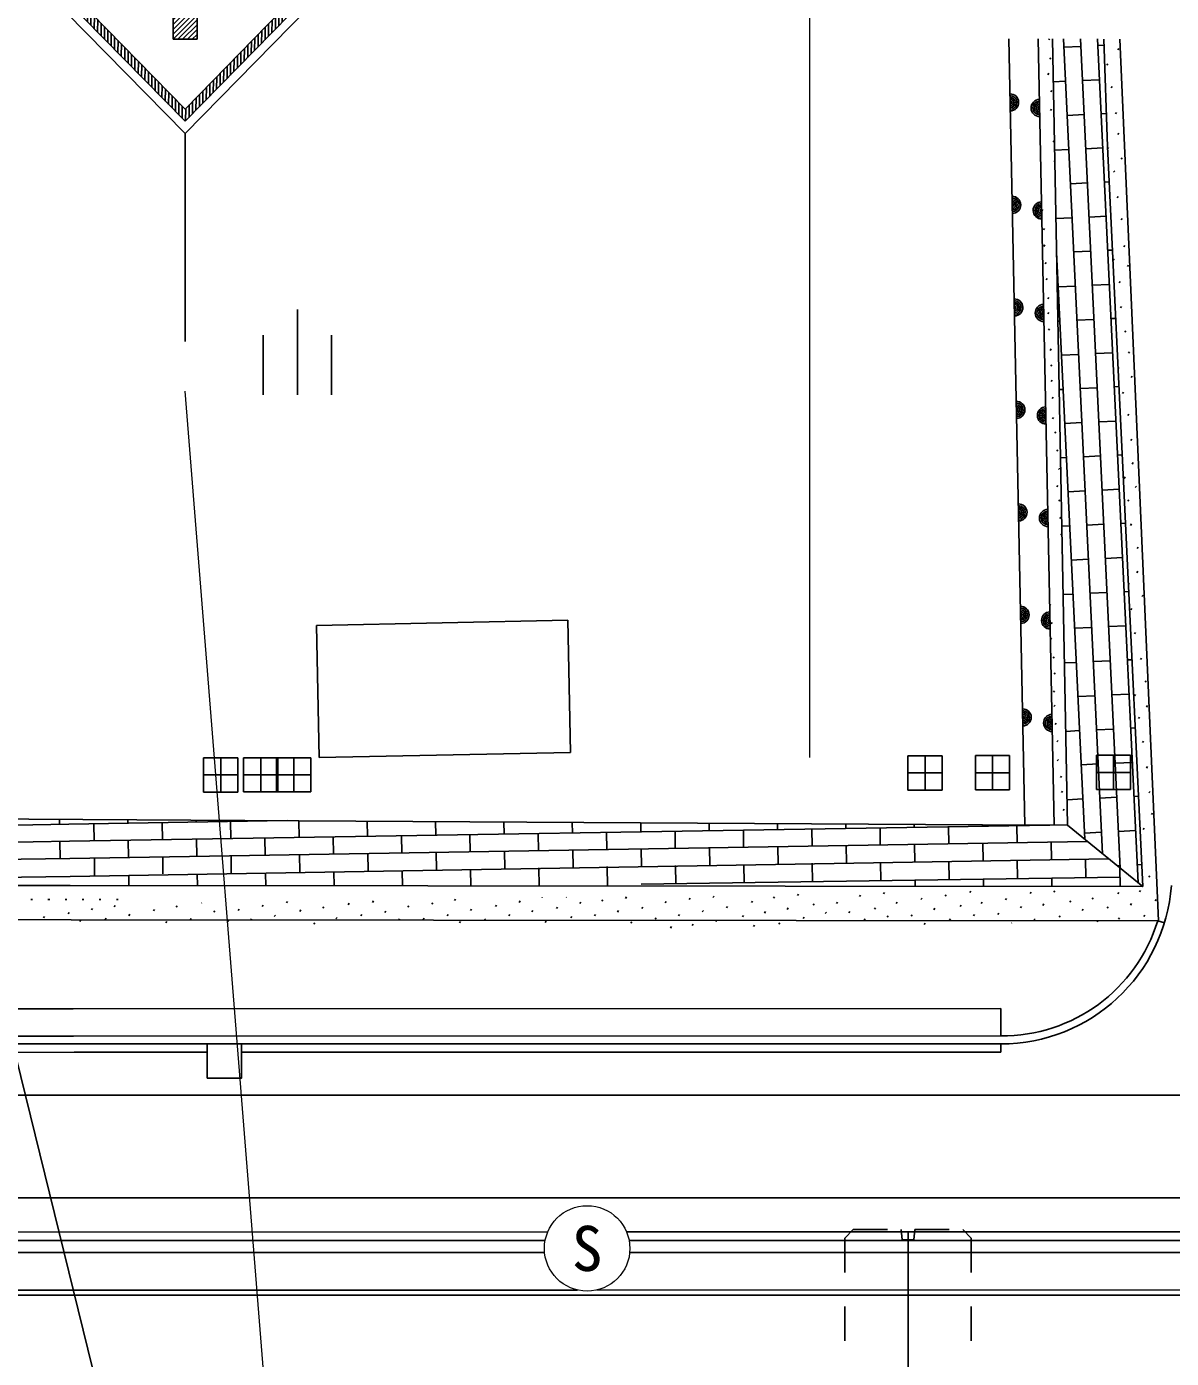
# Model space of a CAD drawing. Units: millimetres, scale not verified. Extents: x -2865935 to 4137865, y -6708483 to 4285906.
# Drawn here: x 465974 to 499468, y 300020 to 338990 of the extents above; entities that cross this region are included whole.
import ezdxf
from ezdxf.enums import TextEntityAlignment as Align

# ---------------------------------------------------------------- set-up
doc = ezdxf.new("R2010")
doc.units = ezdxf.units.MM
doc.header["$LTSCALE"] = 1000
for name, color, linetype, lineweight in [('M-BGD', 7, 'Continuous', 25), ('M-BMK-OTRS', 5, 'Continuous', 25), ('M-BMK-ROW', 30, 'Continuous', 25), ('M-STR-HTXT', 7, 'Continuous', 13), ('M-STR-STR1', 1, 'Continuous', 25), ('M-STR-STRC', 7, 'Continuous', 25)]:
    doc.layers.add(name, color=color, linetype=linetype, lineweight=lineweight)
doc.styles.add('ＭＳ ゴシック', font='')
doc.styles.get('ＭＳ ゴシック').set_extended_font_data('MS Gothic')

msp = doc.modelspace()

# ---------------------------------------------------------------- hatches: boundary and pattern name
at = {"layer": 'M-STR-STRC'}
h = msp.add_hatch(dxfattribs=at)
h.set_pattern_fill('USER', color=256, style=0, pattern_type=2)
h.set_pattern_definition([(269.4106, (470612, 344768), (199.9894, -2.0572), []), (269.4106, (470612, 335046), (199.9894, -2.0572), [])])
h.paths.add_polyline_path([(470612, 344768), (466338, 340580), (470612, 336220), (474885, 340580), (470612, 344768), (470612, 344418), (466698, 340583), (470612, 336577), (474525, 340583), (470612, 344418)])
h = msp.add_hatch(dxfattribs=at)
h.set_pattern_fill('USER', color=256, style=0, pattern_type=2)
h.set_pattern_definition([(45, (470962, 338619), (-141.421, 141.421), []), (45, (470962, 338761), (-141.421, 141.421), [])])
h.paths.add_polyline_path([(470962, 338619), (470962, 342706), (470262, 342706), (470262, 341043), (468450, 339854), (468834, 339269), (470262, 340206), (470262, 338619)])

# ---------------------------------------------------------------- linework, layer by layer
at = {"layer": 'M-BGD'}
for p, q in [((494711, 338633), (495181, 315626)), ((496041, 315621), (495571, 338631)), ((495902, 338631), (495878, 338599)), ((496428, 315619), (495989, 338631)), ((496309, 338630), (497453, 314785)), ((496321, 338389), (496820, 338413)), ((496810, 338629), (497974, 314361)), ((497310, 338629), (498495, 313937)), ((497320, 338437), (497494, 338445)), ((497595, 335478), (497488, 338628)), ((497928, 338347), (497898, 338307)), ((497960, 338628), (499095, 312822)), ((495941, 338081), (495911, 338041)), ((497609, 337905), (497579, 337865)), ((495887, 337624), (495857, 337584)), ((495969, 337124), (495939, 337084)), ((496013, 337373), (496369, 337390)), ((496868, 337414), (497368, 337438)), ((497736, 337241), (497706, 337201)), ((495957, 336576), (495927, 336536)), ((496417, 336391), (496916, 336415)), ((497415, 336439), (497562, 336446)), ((497862, 336477), (497832, 336437)), ((497579, 336151), (497573, 336142)), ((496038, 335646), (496008, 335606)), ((497927, 335877), (497897, 335837)), ((496051, 335372), (496464, 335392)), ((496964, 335416), (497463, 335440)), ((498634, 313824), (497595, 335478)), ((497633, 335457), (497603, 335417)), ((498027, 335150), (497997, 335110)), ((496057, 335076), (496031, 335041)), ((497809, 334768), (497779, 334728)), ((496512, 334393), (497012, 334417)), ((497511, 334441), (497645, 334448)), ((498147, 334376), (498146, 334374)), ((497912, 334023), (497882, 333983)), ((495709, 333639), (495679, 333599)), ((496089, 333372), (496560, 333395)), ((497060, 333419), (497559, 333443)), ((498028, 333376), (497998, 333336)), ((495759, 333083), (495729, 333043)), ((495765, 332600), (495735, 332560)), ((496608, 332396), (497108, 332420)), ((497607, 332444), (497740, 332450)), ((498104, 332589), (498074, 332549)), ((495805, 332085), (495775, 332045)), ((496108, 332386), (496932, 315209)), ((496108, 332372), (496109, 332372)), ((497790, 332200), (497760, 332160)), ((498213, 332010), (498183, 331971)), ((495834, 331617), (495804, 331577)), ((496157, 331373), (496656, 331397)), ((497156, 331421), (497655, 331445)), ((497973, 331534), (497943, 331494)), ((495885, 331065), (495855, 331025)), ((498286, 331225), (498280, 331217)), ((473898, 328213), (473898, 330713)), ((495881, 330629), (495851, 330589)), ((498010, 330800), (497980, 330760)), ((495906, 330142), (495876, 330103)), ((496147, 330371), (496205, 330374)), ((496704, 330398), (497203, 330422)), ((497703, 330446), (497836, 330452)), ((498138, 330090), (498108, 330050)), ((472898, 328213), (472898, 329963)), ((474898, 328213), (474898, 329963)), ((495949, 329557), (495919, 329517)), ((496253, 329375), (496752, 329399)), ((497251, 329423), (497751, 329447)), ((498243, 329475), (498213, 329435)), ((495974, 329098), (495944, 329058)), ((497932, 329012), (497907, 328979)), ((495982, 328644), (495952, 328604)), ((498322, 328760), (498292, 328720)), ((496006, 328147), (495976, 328107)), ((496185, 328371), (496300, 328376)), ((496800, 328400), (497299, 328424)), ((497799, 328448), (497932, 328455)), ((498072, 328296), (498042, 328256)), ((496016, 327552), (495986, 327512)), ((496348, 327378), (496848, 327401)), ((497347, 327425), (497847, 327449)), ((498224, 327650), (498194, 327610)), ((496086, 327134), (496056, 327094)), ((496143, 326605), (496113, 326565)), ((498313, 326922), (498283, 326882)), ((496223, 326370), (496396, 326379)), ((496896, 326403), (497395, 326427)), ((497895, 326451), (498028, 326457)), ((498353, 326231), (498323, 326191)), ((496200, 326072), (496170, 326032)), ((498120, 325811), (498090, 325771)), ((496150, 325565), (496120, 325525)), ((496444, 325380), (496944, 325404)), ((497443, 325428), (497943, 325452)), ((498443, 325544), (498413, 325504)), ((496204, 325141), (496174, 325101)), ((498224, 325143), (498194, 325103)), ((496236, 324638), (496206, 324598)), ((496261, 324370), (496492, 324381)), ((496992, 324405), (497491, 324429)), ((497990, 324453), (498124, 324459)), ((498301, 324436), (498271, 324396)), ((496265, 324150), (496235, 324110)), ((496265, 324150), (496265, 324150)), ((496275, 323620), (496260, 323600)), ((498496, 323759), (498466, 323719)), ((496285, 323107), (496276, 323095)), ((496540, 323382), (497039, 323406)), ((497539, 323430), (498038, 323454)), ((498233, 322707), (498209, 322676)), ((498486, 323051), (498456, 323011)), ((495910, 322541), (495900, 322528)), ((496299, 322369), (496588, 322383)), ((497087, 322407), (497587, 322431)), ((498086, 322455), (498219, 322462)), ((498638, 322357), (498608, 322317)), ((495930, 322091), (495910, 322064)), ((498310, 321962), (498280, 321923)), ((481811, 321617), (474453, 321468)), ((481889, 317752), (481811, 321617)), ((495979, 321558), (495949, 321518)), ((474453, 321468), (474531, 317603)), ((496636, 321384), (497135, 321408)), ((497635, 321432), (498134, 321456)), ((498416, 321257), (498386, 321217)), ((495965, 321097), (495935, 321057)), ((496038, 320550), (496008, 320510)), ((496338, 320369), (496684, 320386)), ((497183, 320410), (497683, 320433)), ((498182, 320457), (498315, 320464)), ((498592, 320514), (498562, 320474)), ((496065, 320077), (496035, 320037)), ((498728, 319848), (498698, 319808)), ((496046, 319558), (496016, 319518)), ((496732, 319387), (497231, 319411)), ((497731, 319435), (498230, 319459)), ((498417, 319447), (498387, 319407)), ((496063, 319138), (496033, 319098)), ((498539, 318787), (498509, 318747)), ((498767, 319120), (498737, 319080)), ((496100, 318605), (496070, 318565)), ((497279, 318412), (497778, 318436)), ((498278, 318460), (498411, 318466)), ((496151, 318105), (496121, 318065)), ((496376, 318368), (496780, 318388)), ((498657, 318081), (498627, 318041)), ((474531, 317603), (481889, 317752)), ((496161, 317548), (496131, 317508)), ((496828, 317389), (497327, 317413)), ((497826, 317437), (498326, 317461)), ((498767, 317335), (498737, 317295)), ((496255, 317059), (496225, 317019)), ((496284, 316622), (496254, 316582)), ((498374, 316462), (498507, 316468)), ((498843, 316608), (498813, 316568)), ((496331, 316087), (496301, 316047)), ((496414, 316368), (496875, 316390)), ((497375, 316414), (497874, 316438)), ((498524, 316238), (498518, 316230)), ((466939, 315646), (466937, 315795)), ((467213, 315650), (473601, 315755)), ((467947, 315162), (467939, 315662)), ((468939, 315679), (468937, 315783)), ((469947, 315195), (469939, 315695)), ((470939, 315711), (470938, 315771)), ((471947, 315228), (471938, 315728)), ((472938, 315744), (472938, 315759)), ((473946, 315261), (473938, 315753)), ((475946, 315294), (475939, 315741)), ((477946, 315327), (477939, 315729)), ((479946, 315359), (479940, 315717)), ((481945, 315392), (481940, 315705)), ((483945, 315425), (483941, 315693)), ((485945, 315458), (485941, 315682)), ((487944, 315491), (487942, 315670)), ((498914, 315976), (498884, 315936)), ((445097, 315287), (467213, 315650)), ((467224, 315150), (495912, 315622)), ((474954, 314777), (474946, 315277)), ((476954, 314810), (476946, 315310)), ((478954, 314843), (478946, 315343)), ((480954, 314876), (480945, 315376)), ((482953, 314909), (482945, 315409)), ((484953, 314942), (484945, 315442)), ((486953, 314975), (486945, 315475)), ((488953, 315007), (488944, 315507)), ((489944, 315524), (489942, 315658)), ((490952, 315040), (490944, 315540)), ((491944, 315557), (491942, 315646)), ((492952, 315073), (492944, 315573)), ((493944, 315590), (493943, 315634)), ((494952, 315106), (494943, 315606)), ((496428, 315619), (498634, 313824)), ((496923, 315391), (497423, 315415)), ((497922, 315439), (498422, 315463)), ((498676, 315533), (498646, 315493)), ((444781, 314781), (467224, 315150)), ((466955, 314646), (466947, 315146)), ((467235, 314650), (497017, 315140)), ((468955, 314679), (468947, 315179)), ((470955, 314712), (470947, 315212)), ((472955, 314745), (472946, 315244)), ((481962, 314392), (481953, 314892)), ((483961, 314425), (483953, 314925)), ((485961, 314458), (485953, 314958)), ((487961, 314491), (487953, 314991)), ((489961, 314524), (489952, 315024)), ((491960, 314557), (491952, 315057)), ((493960, 314590), (493952, 315090)), ((495960, 314623), (495952, 315123)), ((444464, 314276), (467235, 314650)), ((497629, 314641), (467247, 314123)), ((467964, 314162), (467955, 314662)), ((469963, 314195), (469955, 314695)), ((471963, 314228), (471955, 314728)), ((473963, 314261), (473955, 314761)), ((475962, 314294), (475954, 314794)), ((477962, 314327), (477954, 314827)), ((479962, 314360), (479954, 314860)), ((488970, 313969), (488961, 314508)), ((490969, 313998), (490960, 314540)), ((492969, 314028), (492960, 314573)), ((494969, 314058), (494960, 314606)), ((496969, 314087), (496960, 314630)), ((467247, 314123), (453573, 313890)), ((468969, 313856), (468964, 314153)), ((470969, 313854), (470964, 314187)), ((472969, 313852), (472963, 314221)), ((474970, 313849), (474963, 314255)), ((476970, 313847), (476963, 314289)), ((478970, 313845), (478962, 314323)), ((480971, 313843), (480962, 314376)), ((482971, 313841), (482962, 314409)), ((484970, 313910), (484961, 314442)), ((486970, 313939), (486961, 314475)), ((497881, 314436), (497970, 314440)), ((497973, 313825), (497964, 314369)), ((498470, 314464), (498603, 314471)), ((498839, 314142), (498809, 314102)), ((443658, 313883), (467252, 313858)), ((467252, 313858), (498634, 313824)), ((497969, 314102), (483954, 313894)), ((491972, 313831), (491969, 314013)), ((493973, 313829), (493969, 314043)), ((495973, 313827), (495969, 314073)), ((466099, 313446), (466149, 313446)), ((466599, 313446), (466649, 313446)), ((467099, 313445), (467149, 313445)), ((467599, 313445), (467649, 313445)), ((468099, 313445), (468149, 313445)), ((468599, 313445), (468649, 313445)), ((471099, 313346), (471093, 313338)), ((473608, 313388), (473578, 313348)), ((473608, 313388), (473608, 313388)), ((475412, 313336), (475382, 313296)), ((476119, 313404), (476089, 313364)), ((477858, 313349), (477828, 313309)), ((478521, 313460), (478491, 313420)), ((480413, 313404), (480383, 313364)), ((481060, 313508), (481054, 313499)), ((481767, 313520), (481759, 313508)), ((482186, 313368), (482156, 313328)), ((482833, 313437), (482803, 313397)), ((483530, 313521), (483500, 313481)), ((484683, 313386), (484653, 313346)), ((485389, 313487), (485359, 313447)), ((486086, 313546), (486056, 313506)), ((487211, 313396), (487181, 313356)), ((487856, 313529), (487826, 313489)), ((488555, 313606), (488525, 313566)), ((489702, 313373), (489672, 313333)), ((490372, 313576), (490342, 313536)), ((491079, 313655), (491049, 313615)), ((491445, 313368), (491415, 313328)), ((492172, 313491), (492142, 313451)), ((492882, 313583), (492852, 313543)), ((493603, 313692), (493573, 313652)), ((493931, 313371), (493901, 313331)), ((494646, 313473), (494616, 313433)), ((495363, 313660), (495333, 313620)), ((496054, 313701), (496024, 313661)), ((496531, 313405), (496501, 313365)), ((497181, 313495), (497151, 313455)), ((497933, 313657), (497903, 313617)), ((498299, 313326), (498269, 313286)), ((498563, 313712), (498533, 313672)), ((499022, 313451), (498992, 313411)), ((466498, 312950), (466468, 312910)), ((467223, 313069), (467193, 313029)), ((467903, 313185), (467873, 313145)), ((468567, 313271), (468537, 313231)), ((468995, 313014), (468965, 312974)), ((469716, 313153), (469686, 313113)), ((470375, 313261), (470345, 313221)), ((471482, 313114), (471452, 313074)), ((472190, 313162), (472160, 313122)), ((472897, 313278), (472867, 313238)), ((473251, 312989), (473221, 312949)), ((473999, 313141), (473969, 313101)), ((474671, 313234), (474641, 313194)), ((475784, 313011), (475754, 312971)), ((476481, 313109), (476451, 313069)), ((477159, 313266), (477129, 313226)), ((478306, 313009), (478276, 312969)), ((478991, 313168), (478961, 313128)), ((479719, 313283), (479689, 313243)), ((480114, 313006), (480084, 312966)), ((480787, 313124), (480757, 313084)), ((481507, 313224), (481477, 313184)), ((481923, 312946), (481893, 312906)), ((482621, 313008), (482591, 312968)), ((483296, 313121), (483266, 313081)), ((484001, 313224), (483971, 313184)), ((485073, 313006), (485043, 312966)), ((485774, 313129), (485744, 313089)), ((486477, 313241), (486447, 313201)), ((486946, 312981), (486916, 312941)), ((487595, 313092), (487565, 313052)), ((488258, 313199), (488228, 313159)), ((488722, 312934), (488692, 312895)), ((489016, 313320), (488986, 313280)), ((489373, 313077), (489343, 313037)), ((490057, 313101), (490027, 313061)), ((490815, 313208), (490785, 313168)), ((491178, 312971), (491148, 312931)), ((491888, 313003), (491858, 312963)), ((492546, 313189), (492516, 313149)), ((493314, 313279), (493284, 313239)), ((493711, 313005), (493681, 312965)), ((494416, 313052), (494386, 313012)), ((495087, 313242), (495057, 313202)), ((495741, 313316), (495711, 313276)), ((496214, 312967), (496184, 312927)), ((496890, 313166), (496860, 313126)), ((497619, 313230), (497589, 313190)), ((498695, 312989), (498665, 312949)), ((443052, 312882), (467274, 312856)), ((467274, 312856), (499095, 312822)), ((467563, 312845), (467533, 312805)), ((468301, 312902), (468271, 312862)), ((470074, 312802), (470044, 312762)), ((470788, 312896), (470758, 312856)), ((471881, 312831), (471851, 312791)), ((472556, 312878), (472526, 312838)), ((474404, 312761), (474374, 312721)), ((475055, 312921), (475025, 312881)), ((476883, 312880), (476853, 312840)), ((477610, 312905), (477580, 312865)), ((478671, 312805), (478641, 312765)), ((479395, 312879), (479365, 312839)), ((481178, 312811), (481148, 312771)), ((483682, 312797), (483652, 312757)), ((484396, 312912), (484366, 312872)), ((484843, 312653), (484812, 312613)), ((485476, 312724), (485446, 312684)), ((486169, 312839), (486139, 312799)), ((487268, 312699), (487238, 312659)), ((488016, 312761), (487986, 312721)), ((490511, 312878), (490481, 312838)), ((492260, 312753), (492234, 312719)), ((493008, 312879), (492978, 312839)), ((494795, 312761), (494792, 312757)), ((495478, 312878), (495448, 312838)), ((497327, 312837), (497297, 312797)), ((497952, 312913), (497922, 312873)), ((499263, 312762), (499070, 312822)), ((442871, 310243), (467332, 310248)), ((467332, 310248), (494478, 310254)), ((494478, 310254), (494479, 309454)), ((397665, 309434), (467350, 309448)), ((467350, 309448), (494479, 309454)), ((397670, 309224), (467355, 309221)), ((467355, 309221), (494481, 309220)), ((471258, 309221), (471260, 308216)), ((494479, 309220), (494479, 308981)), ((424256, 308966), (467360, 308975)), ((467360, 308975), (471258, 308976)), ((472258, 308976), (494479, 308981)), ((490162, 303787), (489912, 303537)), ((490162, 303787), (491162, 303787)), ((491587, 303487), (491562, 303787)), ((491937, 303487), (491962, 303787)), ((491962, 303787), (492962, 303787)), ((493362, 303787), (493612, 303537)), ((446352, 303465), (467476, 303467)), ((467476, 303467), (481145, 303469)), ((483602, 303469), (522041, 303473)), ((489912, 303537), (489912, 302537)), ((491587, 303487), (491937, 303487)), ((493612, 303537), (493612, 302537)), ((446314, 303116), (467489, 303118)), ((467489, 303118), (481129, 303119)), ((483618, 303120), (522054, 303124)), ((489912, 301537), (489912, 300537)), ((493612, 301537), (493612, 300537))]:
    msp.add_line(p, q, dxfattribs=at)
msp.add_lwpolyline([(471260, 308216), (472260, 308218), (472258, 309221)], dxfattribs=at)
for centre, radius, start, end in [((494749, 336772), 250, 271.1712, 91.1712), ((494749, 336772), 200, 271.1712, 91.1712), ((494749, 336772), 150, 271.1712, 91.1712), ((494749, 336772), 100, 271.1712, 91.1712), ((494749, 336772), 50, 271.1712, 91.1712), ((495612, 336610), 250, 91.1712, 271.1712), ((495612, 336610), 200, 91.1712, 271.1712), ((495612, 336610), 150, 91.1712, 271.1712), ((495612, 336610), 100, 91.1712, 271.1712), ((495612, 336610), 50, 91.1712, 271.1712), ((494810, 333773), 250, 271.1712, 91.1712), ((494810, 333773), 200, 271.1712, 91.1712), ((494810, 333773), 150, 271.1712, 91.1712), ((494810, 333773), 100, 271.1712, 91.1712), ((494810, 333773), 50, 271.1712, 91.1712), ((495674, 333611), 250, 91.1712, 271.1712), ((495674, 333611), 200, 91.1712, 271.1712), ((495674, 333611), 150, 91.1712, 271.1712), ((495674, 333611), 100, 91.1712, 271.1712), ((495674, 333611), 50, 91.1712, 271.1712), ((494871, 330773), 250, 271.1712, 91.1712), ((494871, 330773), 200, 271.1712, 91.1712), ((494871, 330773), 150, 271.1712, 91.1712), ((494871, 330773), 100, 271.1712, 91.1712), ((495735, 330611), 250, 91.1712, 271.1712), ((494871, 330773), 50, 271.1712, 91.1712), ((495735, 330611), 200, 91.1712, 271.1712), ((495735, 330611), 150, 91.1712, 271.1712), ((495735, 330611), 100, 91.1712, 271.1712), ((495735, 330611), 50, 91.1712, 271.1712), ((494933, 327774), 250, 271.1712, 91.1712), ((494933, 327774), 200, 271.1712, 91.1712), ((494933, 327774), 150, 271.1712, 91.1712), ((494933, 327774), 100, 271.1712, 91.1712), ((494933, 327774), 50, 271.1712, 91.1712), ((495796, 327612), 250, 91.1712, 271.1712), ((495796, 327612), 200, 91.1712, 271.1712), ((495796, 327612), 150, 91.1712, 271.1712), ((495796, 327612), 100, 91.1712, 271.1712), ((495796, 327612), 50, 91.1712, 271.1712), ((494994, 324774), 250, 271.1712, 91.1712), ((494994, 324774), 200, 271.1712, 91.1712), ((494994, 324774), 150, 271.1712, 91.1712), ((494994, 324774), 100, 271.1712, 91.1712), ((494994, 324774), 50, 271.1712, 91.1712), ((495857, 324613), 250, 91.1712, 271.1712), ((495857, 324613), 200, 91.1712, 271.1712), ((495857, 324613), 150, 91.1712, 271.1712), ((495857, 324613), 100, 91.1712, 271.1712), ((495857, 324613), 50, 91.1712, 271.1712), ((495055, 321775), 250, 271.1712, 91.1712), ((495055, 321775), 200, 271.1712, 91.1712), ((495055, 321775), 150, 271.1712, 91.1712), ((495055, 321775), 100, 271.1712, 91.1712), ((495055, 321775), 50, 271.1712, 91.1712), ((495919, 321613), 250, 91.1712, 271.1712), ((495919, 321613), 200, 91.1712, 271.1712), ((495919, 321613), 150, 91.1712, 271.1712), ((495919, 321613), 100, 91.1712, 271.1712), ((495919, 321613), 50, 91.1712, 271.1712), ((495117, 318776), 250, 271.1712, 91.1712), ((495117, 318776), 200, 271.1712, 91.1712), ((495117, 318776), 150, 271.1712, 91.1712), ((495117, 318776), 100, 271.1712, 91.1712), ((495117, 318776), 50, 271.1712, 91.1712), ((495980, 318614), 250, 91.1712, 271.1712), ((495980, 318614), 200, 91.1712, 271.1712), ((495980, 318614), 150, 91.1712, 271.1712), ((495980, 318614), 100, 91.1712, 271.1712), ((495980, 318614), 50, 91.1712, 271.1712), ((494480, 314220), 5000, 270.0062, 355.8717), ((494508, 314227), 4773, 269.6481, 342.882)]:
    msp.add_arc(centre, radius, start, end, dxfattribs=at)
at = {"layer": 'M-BMK-OTRS'}
msp.add_lwpolyline([(445497, 315923), (473938, 315753), (493943, 315634), (496428, 315619)], dxfattribs=at)
at = {"layer": 'M-BMK-ROW'}
for p, q in [((492760, 317651), (491760, 317651)), ((491760, 317651), (491760, 316651)), ((492260, 316651), (492260, 317651)), ((492760, 316651), (492760, 317651)), ((494736, 317657), (493736, 317657)), ((493736, 317657), (493736, 316657)), ((494236, 316657), (494236, 317657)), ((494736, 316657), (494736, 317657)), ((498276, 317667), (497276, 317667)), ((497276, 317667), (497276, 316667)), ((497776, 316667), (497776, 317667)), ((498276, 316667), (498276, 317667)), ((472152, 317591), (471152, 317591)), ((471152, 317591), (471152, 316591)), ((471652, 316591), (471652, 317591)), ((472152, 316591), (472152, 317591)), ((473322, 317595), (472322, 317595)), ((472322, 317595), (472322, 316595)), ((472822, 316595), (472822, 317595)), ((474287, 317597), (473287, 317597)), ((473287, 317597), (473287, 316597)), ((473322, 316595), (473322, 317595)), ((473787, 316597), (473787, 317597)), ((474287, 316597), (474287, 317597)), ((472152, 317091), (471152, 317091)), ((473322, 317095), (472322, 317095)), ((474287, 317097), (473287, 317097)), ((492760, 317151), (491760, 317151)), ((494736, 317157), (493736, 317157)), ((498276, 317167), (497276, 317167)), ((471152, 316591), (472152, 316591)), ((472322, 316595), (473322, 316595)), ((473287, 316597), (474287, 316597)), ((491760, 316651), (492760, 316651)), ((493736, 316657), (494736, 316657)), ((497276, 316667), (498276, 316667))]:
    msp.add_line(p, q, dxfattribs=at)
at = {"layer": 'M-STR-HTXT'}
for p, q in [((488890, 317601), (488890, 364460)), ((473047, 297861), (470613, 328325))]:
    msp.add_line(p, q, dxfattribs=at)
msp.add_circle((482374, 303237), 1250, dxfattribs=at)
at = {"layer": 'M-STR-STR1'}
for p, q in [((481220, 303719), (446318, 303715)), ((491762, 303720), (483527, 303719)), ((491762, 303720), (522093, 303723)), ((491762, 303720), (491765, 277697))]:
    msp.add_line(p, q, dxfattribs=at)
at = {"layer": 'M-STR-STRC'}
for p, q in [((470962, 338619), (470962, 342706)), ((470612, 336220), (466338, 340580)), ((470612, 336577), (466698, 340583)), ((474525, 340583), (470612, 336577)), ((474885, 340580), (470612, 336220)), ((470262, 340206), (470262, 338619)), ((470262, 338619), (470962, 338619)), ((470612, 335863), (470612, 329772)), ((460067, 331555), (468649, 296699)), ((397703, 307710), (467388, 307717)), ((467388, 307717), (562300, 307727)), ((397769, 304710), (467454, 304717)), ((467454, 304717), (558677, 304727)), ((482657, 302019), (523762, 302024)), ((482658, 302019), (523761, 302024)), ((397829, 302010), (467513, 302017)), ((397832, 301860), (467517, 301867)), ((467513, 302018), (482091, 302019)), ((467513, 302018), (482090, 302019)), ((467517, 301868), (523761, 301874))]:
    msp.add_line(p, q, dxfattribs=at)
msp.add_lwpolyline([(465984, 340583), (470612, 345118), (475239, 340583), (470612, 335863)], close=True, dxfattribs=at)
for centre, radius, start, end in [((314350, 2284006), 2001900, 273.29897, 273.29897), ((314350, 2284006), 2001900, 273.23663, 273.23663), ((314350, 2284006), 2001900, 273.25597, 273.25597), ((314350, 2284006), 2001900, 273.19369, 273.19369), ((314350, 2284006), 2001900, 273.13148, 273.13148), ((314350, 2284006), 2001900, 272.98804, 272.98804), ((314350, 2284006), 2001900, 272.86419, 272.86419), ((314350, 2284006), 2001900, 272.88339, 272.88339), ((314350, 2284006), 2001900, 272.82155, 272.82155), ((314350, 2284006), 2001900, 272.74063, 272.74063), ((314350, 2284006), 2001900, 272.75979, 272.75979), ((314350, 2284006), 2001900, 272.6981, 272.6981), ((314350, 2284006), 2001900, 272.63648, 272.63648), ((314350, 2284006), 2001900, 272.57494, 272.57494), ((314350, 2284006), 1998100, 273.31959, 273.31959), ((314350, 2284006), 1998100, 273.24254, 273.24254), ((314350, 2284006), 1998100, 273.20199, 273.20199), ((314350, 2284006), 1998100, 273.12494, 273.12494), ((314350, 2284006), 1998100, 273.14319, 273.14319), ((314350, 2284006), 1998100, 272.96679, 272.96679), ((314350, 2284006), 1998100, 272.90798, 272.90798), ((314350, 2284006), 1998100, 272.84918, 272.84918), ((314350, 2284006), 1998100, 272.65453, 272.65453), ((314350, 2284006), 1998100, 272.67278, 272.67278), ((314350, 2284006), 1998100, 272.59573, 272.59573), ((314350, 2284006), 1998100, 272.61398, 272.61398), ((314350, 2284006), 1998100, 272.53693, 272.53693), ((314350, 2284006), 1998100, 272.55518, 272.55518), ((314350, 2284006), 1998100, 272.47812, 272.47812), ((314350, 2284006), 1998100, 272.49637, 272.49637), ((314350, 2284006), 1998100, 272.41932, 272.41932), ((323879, 2284379), 1995597, 272.13117, 272.13117)]:
    msp.add_arc(centre, radius, start, end, dxfattribs=at)

# ---------------------------------------------------------------- texts
at = {"layer": 'M-STR-HTXT', "style": 'ＭＳ ゴシック'}
msp.add_text('S', height=1320, dxfattribs=at).set_placement((482374, 303237), align=Align.MIDDLE_CENTER)

doc.saveas('drawing.dxf')
